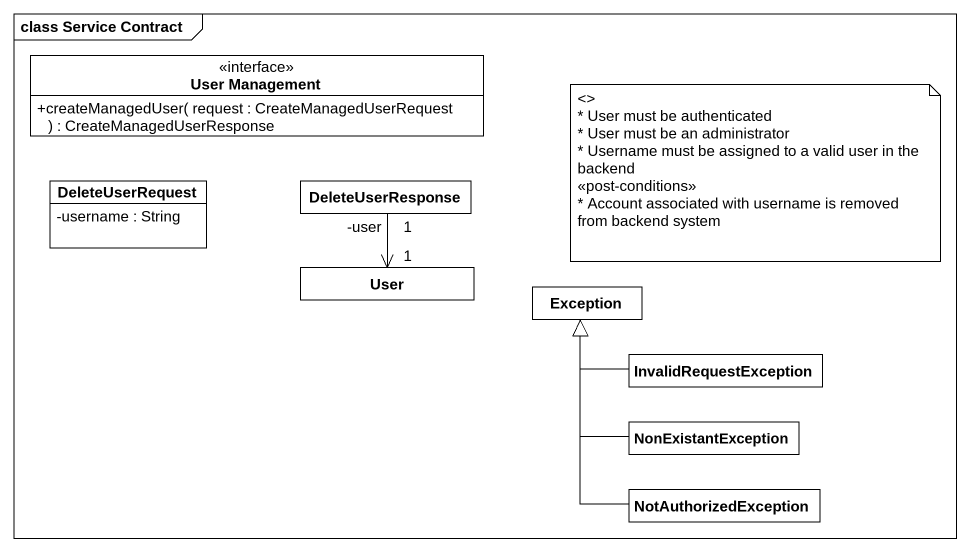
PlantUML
@startuml
mainframe class Service Contract
hide circle
hide empty members
skinparam classAttributeIconSize 0
interface "User Management" as User_Management {
  +createManagedUser( request : CreateManagedUserRequest ) : CreateManagedUserResponse
}
class DeleteUserRequest {
  -username : String
}
class DeleteUserResponse
class User
class "Exception" as Exception_
class InvalidRequestException
class NonExistantException
class NotAuthorizedException
DeleteUserResponse "1\n-user" --> "1" User
InvalidRequestException -left-|> Exception_
NonExistantException -up-|> Exception_
NotAuthorizedException -up-|> Exception_
note as N1
  <>
  * User must be authenticated
  * User must be an administrator
  * Username must be assigned to a valid user in the
  backend
  <<post-conditions>>
  * Account associated with username is removed
  from backend system
end note
@enduml
